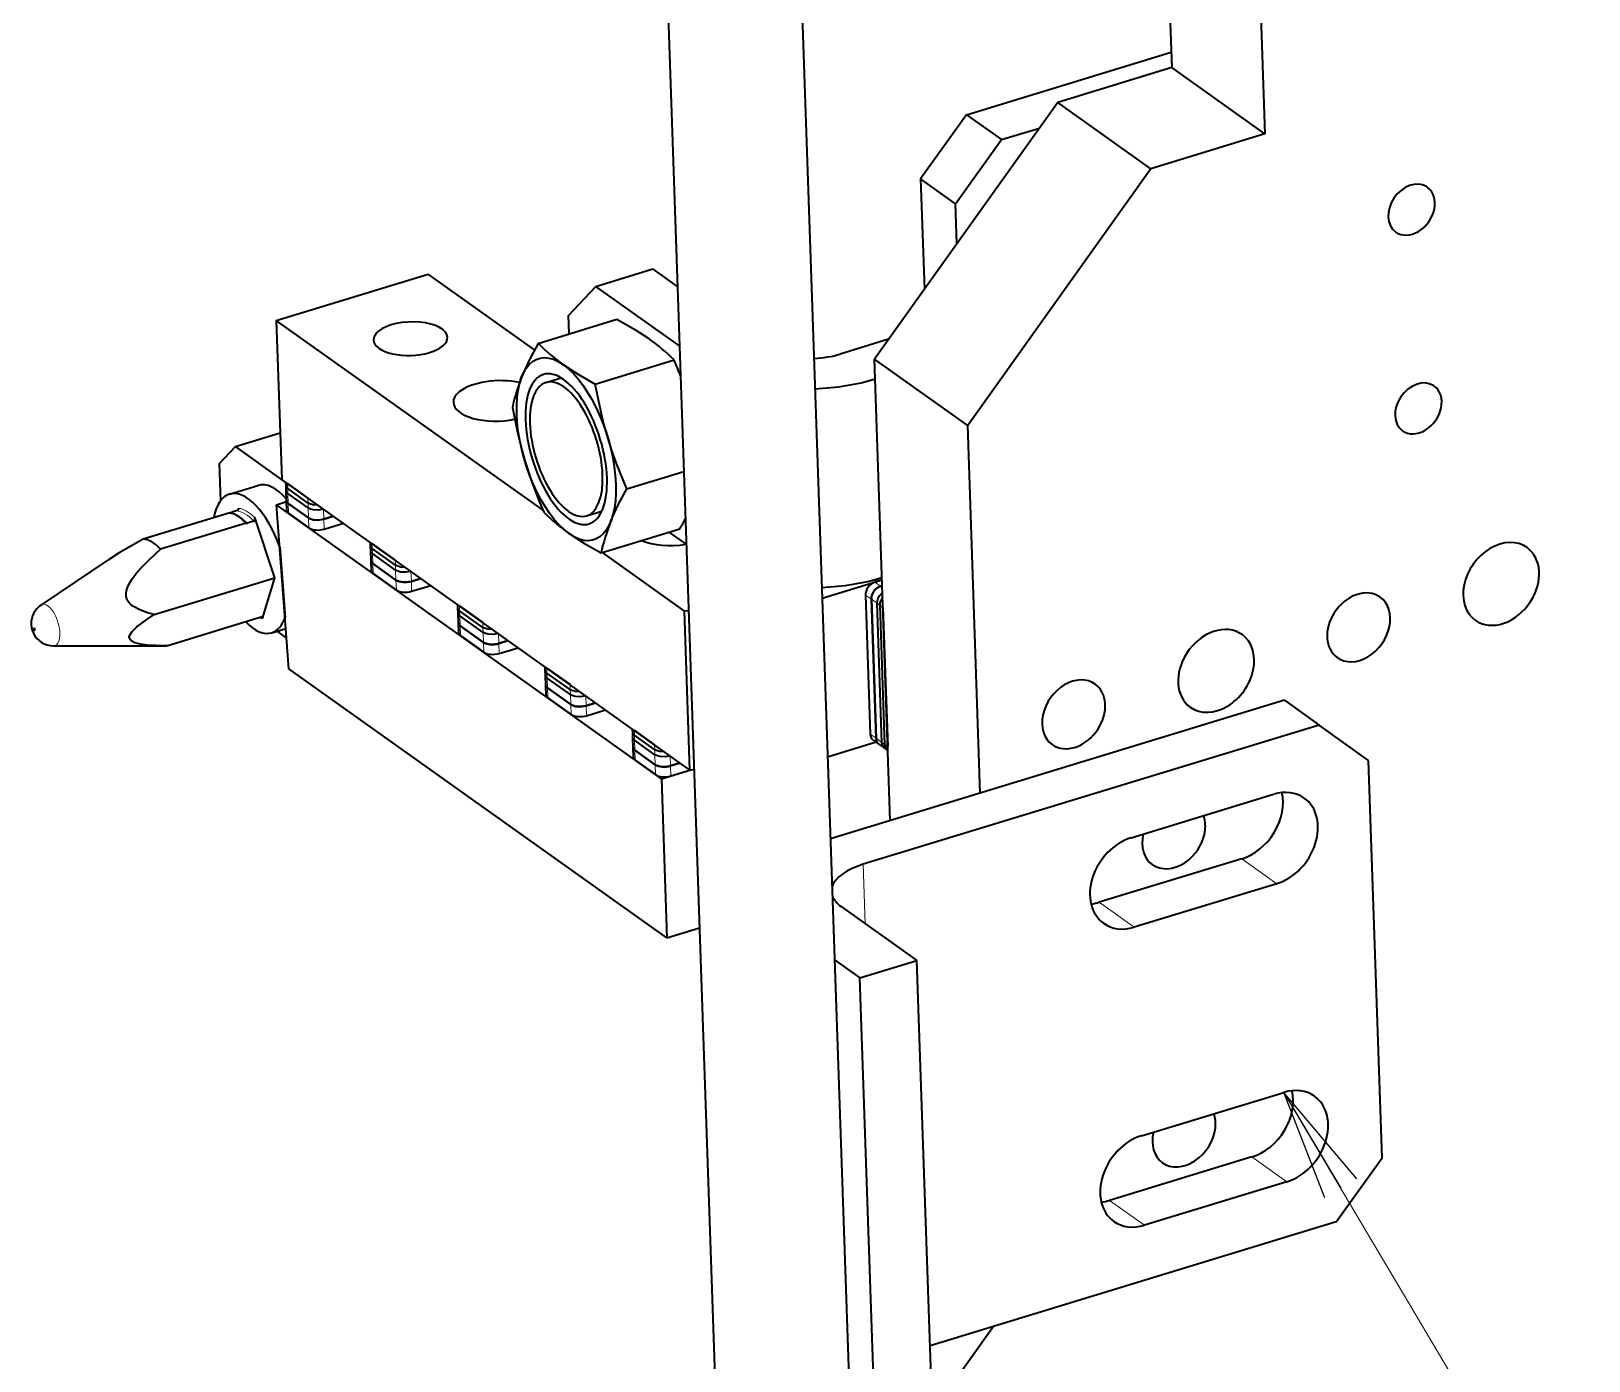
# Model space of a CAD drawing. Header units: millimetres. Extents: x 1333 to 129696, y -57210 to 105899.
# Drawn here: x 57128.55 to 57163.48, y 101210.53 to 101240.34 of the extents above; entities that cross this region are included whole.
import ezdxf

# ---------------------------------------------------------------- set-up
doc = ezdxf.new("R2010")
doc.units = ezdxf.units.MM
doc.header["$LTSCALE"] = 0.5
doc.layers.add('标注线', color=3, linetype='Continuous', lineweight=18)
doc.styles.add('DIM', font='romans.shx', dxfattribs={"width": 0.8, "bigfont": 'bigfont.shx'})
doc.dimstyles.new('DEH 1-1', dxfattribs={"dimtxt": 3.5, "dimasz": 2.5, "dimexe": 1, "dimexo": 0.625, "dimgap": 1.2, "dimtad": 1, "dimtoh": 1, "dimdsep": 46, "dimtxsty": 'DIM', "dimblk": 'OPEN', "dimcen": 0, "dimclrd": 8, "dimclre": 8, "dimclrt": 2, "dimazin": 2, "dimtfac": 0.5, "dimtmove": 0, "dimatfit": 3, "dimldrblk": 'OPEN', "dimfxl": 0, "dimtolj": 2, "dimlwd": 18, "dimlwe": 18, "dimarcsym": 0})

# ---------------------------------------------------------------- blocks, each defined once
blk = doc.blocks.new('_Open')
at = {"color": 0, "linetype": 'ByBlock', "lineweight": -2}
for p, q in [((-1, 0.167), (0, 0)), ((-1, -0.167), (0, 0)), ((0, 0), (-1, 0))]:
    blk.add_line(p, q, dxfattribs=at)

msp = doc.modelspace()

# ---------------------------------------------------------------- linework, layer by layer
at = {"color": 7, "lineweight": 35}
for p, q in [((57153.775, 101249.775), (57154.126, 101239.527)), ((57155.864, 101248.287), (57156.216, 101238.039)), ((57142.81, 101241.51), (57143.955, 101208.095)), ((57145.808, 101241.613), (57146.953, 101208.197)), ((57151.569, 101238.747), (57147.461, 101232.992)), ((57153.659, 101237.259), (57149.551, 101231.504)), ((57140.03, 101229.6), (57134.049, 101233.859)), ((57147.816, 101222.646), (57147.461, 101232.992)), ((57149.834, 101223.261), (57149.551, 101231.504)), ((57143.314, 101223.785), (57134.171, 101230.294)), ((57142.683, 101223.581), (57134.054, 101229.725)), ((57142.806, 101220.017), (57134.334, 101226.049)), ((57156.651, 101225.341), (57146.472, 101222.236)), ((57157.434, 101224.783), (57147.209, 101221.663)), ((57158.843, 101215.083), (57158.538, 101223.994)), ((57148.794, 101208.368), (57148.412, 101219.507)), ((57147.516, 101207.978), (57147.134, 101219.117)), ((57157.816, 101213.645), (57148.708, 101210.866))]:
    msp.add_line(p, q, dxfattribs=at)
at = {"color": 7, "lineweight": 35, "ltscale": 0.480013}
msp.add_line((57149.523, 101238.47), (57154.114, 101239.87), dxfattribs=at)
at = {"color": 7, "lineweight": 35, "ltscale": 0.267274}
for p, q in [((57154.126, 101239.527), (57151.569, 101238.747)), ((57156.216, 101238.039), (57153.659, 101237.259))]:
    msp.add_line(p, q, dxfattribs=at)
at = {"color": 7, "lineweight": 35, "ltscale": 0.256528}
for p, q in [((57156.216, 101238.039), (57154.126, 101239.527)), ((57153.659, 101237.259), (57151.569, 101238.747))]:
    msp.add_line(p, q, dxfattribs=at)
at = {"color": 7, "lineweight": 35, "ltscale": 0.176776}
for p, q in [((57149.523, 101238.47), (57148.496, 101237.031)), ((57149.28, 101236.473), (57150.307, 101237.912)), ((57157.816, 101213.645), (57158.843, 101215.083))]:
    msp.add_line(p, q, dxfattribs=at)
at = {"color": 7, "lineweight": 35, "ltscale": 0.096197}
for p, q in [((57149.523, 101238.47), (57150.307, 101237.912)), ((57149.28, 101236.473), (57148.496, 101237.031)), ((57156.651, 101225.341), (57157.434, 101224.783))]:
    msp.add_line(p, q, dxfattribs=at)
at = {"color": 7, "lineweight": 35, "ltscale": 0.089082}
msp.add_line((57150.307, 101237.912), (57151.159, 101238.172), dxfattribs=at)
at = {"color": 7, "lineweight": 35, "ltscale": 0.247245}
msp.add_line((57148.496, 101237.031), (57148.581, 101234.56), dxfattribs=at)
at = {"color": 7, "lineweight": 35, "ltscale": 0.089151}
msp.add_line((57149.31, 101235.582), (57149.28, 101236.473), dxfattribs=at)
at = {"color": 7, "lineweight": 35, "ltscale": 0.356363}
msp.add_line((57134.049, 101233.859), (57137.457, 101234.898), dxfattribs=at)
at = {"color": 7, "lineweight": 35, "ltscale": 0.292552}
msp.add_line((57139.84, 101233.202), (57137.457, 101234.898), dxfattribs=at)
at = {"color": 7, "lineweight": 35, "ltscale": 0.133637}
for p, q in [((57141.215, 101234.621), (57142.493, 101235.011)), ((57147.134, 101219.117), (57148.412, 101219.507))]:
    msp.add_line(p, q, dxfattribs=at)
at = {"color": 7, "lineweight": 35, "ltscale": 0.067815}
msp.add_line((57143.046, 101234.618), (57142.493, 101235.011), dxfattribs=at)
at = {"color": 7, "lineweight": 35, "ltscale": 0.089395}
msp.add_line((57140.6, 101233.972), (57141.215, 101234.621), dxfattribs=at)
at = {"color": 7, "lineweight": 35, "ltscale": 0.230333}
msp.add_line((57143.091, 101233.285), (57141.215, 101234.621), dxfattribs=at)
at = {"color": 7, "lineweight": 35, "ltscale": 0.356647}
for p, q in [((57134.049, 101233.859), (57134.171, 101230.294)), ((57142.683, 101223.581), (57142.806, 101220.017))]:
    msp.add_line(p, q, dxfattribs=at)
at = {"color": 7, "lineweight": 35, "ltscale": 0.184763}
for p, q in [((57139.919, 101233.344), (57141.686, 101233.883)), ((57141.201, 101232.431), (57142.968, 101232.971))]:
    msp.add_line(p, q, dxfattribs=at)
at = {"color": 7, "lineweight": 35, "ltscale": 0.04159}
msp.add_line((57140.614, 101233.556), (57140.6, 101233.972), dxfattribs=at)
at = {"color": 7, "lineweight": 35, "ltscale": 0.113414}
msp.add_line((57147.778, 101233.435), (57146.693, 101233.104), dxfattribs=at)
at = {"color": 7, "lineweight": 35, "ltscale": 0.256533}
msp.add_line((57149.551, 101231.504), (57147.461, 101232.992), dxfattribs=at)
at = {"color": 7, "lineweight": 35, "ltscale": 0.035786}
msp.add_line((57140.094, 101232.466), (57140.436, 101232.57), dxfattribs=at)
at = {"color": 7, "lineweight": 13, "ltscale": 0.445808}
msp.add_line((57147.63, 101228.091), (57147.477, 101232.546), dxfattribs=at)
at = {"color": 7, "lineweight": 35, "ltscale": 0.104576}
msp.add_line((57133.135, 101231.03), (57134.135, 101231.335), dxfattribs=at)
at = {"color": 7, "lineweight": 35, "ltscale": 0.053639}
msp.add_line((57132.766, 101230.64), (57133.135, 101231.03), dxfattribs=at)
at = {"color": 7, "lineweight": 35, "ltscale": 0.138821}
msp.add_line((57134.266, 101230.225), (57133.135, 101231.03), dxfattribs=at)
at = {"color": 7, "lineweight": 35, "ltscale": 0.083216}
msp.add_line((57132.766, 101230.64), (57132.795, 101229.809), dxfattribs=at)
at = {"color": 7, "lineweight": 35, "ltscale": 0.13395}
msp.add_line((57141.907, 101230.081), (57143.188, 101230.472), dxfattribs=at)
at = {"color": 7, "lineweight": 35, "ltscale": 0.066818}
msp.add_line((57132.999, 101229.963), (57133.638, 101230.158), dxfattribs=at)
at = {"color": 7, "lineweight": 35, "ltscale": 0.008035}
for p, q in [((57134.269, 101230.146), (57134.266, 101230.227)), ((57136.162, 101228.798), (57136.16, 101228.878)), ((57138.122, 101227.403), (57138.119, 101227.483)), ((57142.04, 101224.613), (57142.037, 101224.694))]:
    msp.add_line(p, q, dxfattribs=at)
at = {"color": 7, "lineweight": 35, "ltscale": 0.011145}
for p, q in [((57134.272, 101230.035), (57134.269, 101230.146)), ((57136.166, 101228.687), (57136.162, 101228.798)), ((57140.084, 101225.897), (57140.081, 101226.008))]:
    msp.add_line(p, q, dxfattribs=at)
at = {"color": 7, "lineweight": 35, "ltscale": 0.02229}
for p, q in [((57134.28, 101229.812), (57134.272, 101230.035)), ((57138.133, 101227.069), (57138.125, 101227.292)), ((57138.141, 101226.846), (57138.133, 101227.069)), ((57140.1, 101225.451), (57140.092, 101225.674)), ((57142.051, 101224.279), (57142.044, 101224.502))]:
    msp.add_line(p, q, dxfattribs=at)
at = {"color": 7, "lineweight": 35, "ltscale": 0.056118}
for p, q in [((57134.302, 101230.201), (57134.759, 101229.876)), ((57134.766, 101229.653), (57134.309, 101229.978)), ((57134.766, 101229.653), (57134.309, 101229.978)), ((57134.774, 101229.43), (57134.317, 101229.756)), ((57134.317, 101229.756), (57134.774, 101229.43)), ((57134.324, 101229.533), (57134.782, 101229.207)), ((57142.073, 101224.668), (57142.53, 101224.343)), ((57142.538, 101224.12), (57142.08, 101224.445)), ((57142.538, 101224.12), (57142.08, 101224.445)), ((57142.545, 101223.897), (57142.088, 101224.223)), ((57142.088, 101224.223), (57142.545, 101223.897))]:
    msp.add_line(p, q, dxfattribs=at)
at = {"color": 7, "lineweight": 13, "ltscale": 0.011146}
for p, q in [((57134.305, 101230.09), (57134.302, 101230.201)), ((57134.766, 101229.653), (57134.762, 101229.764)), ((57136.203, 101228.63), (57136.199, 101228.741)), ((57136.722, 101228.369), (57136.718, 101228.481)), ((57138.158, 101227.347), (57138.154, 101227.458)), ((57138.685, 101226.863), (57138.681, 101226.975)), ((57140.64, 101225.58), (57140.636, 101225.691)), ((57142.538, 101224.12), (57142.534, 101224.231))]:
    msp.add_line(p, q, dxfattribs=at)
at = {"color": 7, "lineweight": 35, "ltscale": 0.056113}
for p, q in [((57134.762, 101229.764), (57134.305, 101230.09)), ((57134.762, 101229.764), (57134.305, 101230.09)), ((57142.534, 101224.231), (57142.077, 101224.557)), ((57142.534, 101224.231), (57142.077, 101224.557)), ((57142.096, 101224), (57142.553, 101223.674))]:
    msp.add_line(p, q, dxfattribs=at)
at = {"color": 7, "lineweight": 13, "ltscale": 0.011145}
for p, q in [((57134.309, 101229.978), (57134.305, 101230.09)), ((57134.762, 101229.764), (57134.759, 101229.876)), ((57136.199, 101228.741), (57136.195, 101228.853)), ((57136.725, 101228.258), (57136.722, 101228.369)), ((57138.162, 101227.235), (57138.158, 101227.347)), ((57138.681, 101226.975), (57138.677, 101227.086)), ((57140.117, 101225.952), (57140.114, 101226.063)), ((57140.121, 101225.84), (57140.117, 101225.952)), ((57140.644, 101225.468), (57140.64, 101225.58)), ((57142.077, 101224.557), (57142.073, 101224.668)), ((57142.08, 101224.445), (57142.077, 101224.557)), ((57142.534, 101224.231), (57142.53, 101224.343))]:
    msp.add_line(p, q, dxfattribs=at)
at = {"color": 7, "lineweight": 13, "ltscale": 0.02229}
for p, q in [((57134.317, 101229.756), (57134.309, 101229.978)), ((57134.324, 101229.533), (57134.317, 101229.756)), ((57134.774, 101229.43), (57134.766, 101229.653)), ((57135.118, 101229.402), (57135.11, 101229.625)), ((57134.782, 101229.207), (57134.774, 101229.43)), ((57136.218, 101228.184), (57136.211, 101228.407)), ((57137.077, 101228.007), (57137.069, 101228.23)), ((57136.741, 101227.812), (57136.733, 101228.035)), ((57137.084, 101227.784), (57137.077, 101228.007)), ((57138.17, 101227.012), (57138.162, 101227.235)), ((57138.692, 101226.64), (57138.685, 101226.863)), ((57139.043, 101226.39), (57139.036, 101226.612)), ((57140.137, 101225.395), (57140.129, 101225.617)), ((57140.651, 101225.246), (57140.644, 101225.468)), ((57140.995, 101225.218), (57140.987, 101225.44)), ((57140.659, 101225.023), (57140.651, 101225.246)), ((57142.088, 101224.223), (57142.08, 101224.445)), ((57142.545, 101223.897), (57142.538, 101224.12)), ((57142.889, 101223.869), (57142.881, 101224.092))]:
    msp.add_line(p, q, dxfattribs=at)
at = {"color": 7, "lineweight": 35, "ltscale": 0.200453}
for p, q in [((57132.983, 101229.539), (57131.066, 101228.954)), ((57133.372, 101229.311), (57131.455, 101228.726)), ((57133.536, 101227.149), (57131.619, 101226.564))]:
    msp.add_line(p, q, dxfattribs=at)
at = {"color": 7, "lineweight": 35, "ltscale": 0.000428185}
msp.add_line((57133.002, 101229.539), (57132.998, 101229.538), dxfattribs=at)
at = {"color": 7, "lineweight": 35, "ltscale": 0.015666}
msp.add_line((57133.152, 101229.585), (57133.002, 101229.539), dxfattribs=at)
at = {"color": 7, "lineweight": 35, "ltscale": 0.0237}
msp.add_line((57134.054, 101229.725), (57134.281, 101229.795), dxfattribs=at)
at = {"color": 7, "lineweight": 35, "ltscale": 0.368722}
msp.add_line((57134.334, 101226.049), (57134.054, 101229.725), dxfattribs=at)
at = {"color": 7, "lineweight": 35, "ltscale": 0.022291}
for p, q in [((57134.288, 101229.589), (57134.28, 101229.812)), ((57136.174, 101228.464), (57136.166, 101228.687)), ((57136.181, 101228.241), (57136.174, 101228.464)), ((57140.092, 101225.674), (57140.084, 101225.897)), ((57142.059, 101224.056), (57142.051, 101224.279))]:
    msp.add_line(p, q, dxfattribs=at)
at = {"color": 7, "lineweight": 35, "ltscale": 0.035799}
msp.add_line((57141.006, 101229.477), (57141.348, 101229.581), dxfattribs=at)
at = {"color": 7, "lineweight": 35, "ltscale": 0.01566}
for p, q in [((57133.545, 101229.354), (57133.396, 101229.309)), ((57133.709, 101227.207), (57133.559, 101227.162))]:
    msp.add_line(p, q, dxfattribs=at)
at = {"color": 7, "lineweight": 35, "ltscale": 0.142295}
msp.add_line((57134.02, 101228.088), (57133.565, 101229.436), dxfattribs=at)
at = {"color": 7, "lineweight": 35, "ltscale": 0.022411}
for p, q in [((57135.332, 101229.468), (57135.118, 101229.402)), ((57135.118, 101229.402), (57135.332, 101229.468)), ((57139.25, 101226.678), (57139.036, 101226.612)), ((57139.036, 101226.612), (57139.25, 101226.678)), ((57143.103, 101223.935), (57142.889, 101223.869)), ((57142.889, 101223.869), (57143.103, 101223.935))]:
    msp.add_line(p, q, dxfattribs=at)
at = {"color": 7, "lineweight": 13, "ltscale": 0.022291}
for p, q in [((57135.125, 101229.179), (57135.118, 101229.402)), ((57136.211, 101228.407), (57136.203, 101228.63)), ((57136.733, 101228.035), (57136.725, 101228.258)), ((57138.177, 101226.79), (57138.17, 101227.012)), ((57139.036, 101226.612), (57139.028, 101226.835)), ((57138.7, 101226.418), (57138.692, 101226.64)), ((57140.129, 101225.617), (57140.121, 101225.84)), ((57141.003, 101224.995), (57140.995, 101225.218)), ((57142.096, 101224), (57142.088, 101224.223)), ((57142.553, 101223.674), (57142.545, 101223.897)), ((57142.896, 101223.646), (57142.889, 101223.869))]:
    msp.add_line(p, q, dxfattribs=at)
at = {"color": 7, "lineweight": 35, "ltscale": 0.044752}
for p, q in [((57135.125, 101229.179), (57135.553, 101229.31)), ((57137.084, 101227.784), (57137.512, 101227.915)), ((57139.043, 101226.39), (57139.471, 101226.52)), ((57141.003, 101224.995), (57141.431, 101225.125))]:
    msp.add_line(p, q, dxfattribs=at)
at = {"color": 7, "lineweight": 35, "ltscale": 0.184757}
msp.add_line((57141.331, 101228.644), (57143.098, 101229.183), dxfattribs=at)
at = {"color": 7, "lineweight": 35, "ltscale": 0.064129}
for p, q in [((57136.195, 101228.853), (57136.718, 101228.481)), ((57136.725, 101228.258), (57136.203, 101228.63)), ((57136.725, 101228.258), (57136.203, 101228.63)), ((57136.733, 101228.035), (57136.211, 101228.407)), ((57136.211, 101228.407), (57136.733, 101228.035)), ((57138.681, 101226.975), (57138.158, 101227.347)), ((57138.681, 101226.975), (57138.158, 101227.347)), ((57140.114, 101226.063), (57140.636, 101225.691))]:
    msp.add_line(p, q, dxfattribs=at)
at = {"color": 7, "lineweight": 35, "ltscale": 0.048102}
msp.add_line((57142.852, 101229.109), (57143.244, 101228.83), dxfattribs=at)
at = {"color": 7, "lineweight": 35, "ltscale": 0.181968}
msp.add_line((57128.775, 101227.476), (57130.286, 101228.49), dxfattribs=at)
at = {"color": 7, "lineweight": 35, "ltscale": 0.159211}
msp.add_line((57134.125, 101228.785), (57134.246, 101227.198), dxfattribs=at)
at = {"color": 7, "lineweight": 35, "ltscale": 0.064135}
for p, q in [((57136.722, 101228.369), (57136.199, 101228.741)), ((57136.722, 101228.369), (57136.199, 101228.741)), ((57138.154, 101227.458), (57138.677, 101227.086))]:
    msp.add_line(p, q, dxfattribs=at)
at = {"color": 7, "lineweight": 35, "ltscale": 0.224841}
msp.add_line((57143.191, 101227.349), (57141.36, 101228.653), dxfattribs=at)
at = {"color": 7, "lineweight": 35, "ltscale": 0.064134}
for p, q in [((57136.218, 101228.184), (57136.741, 101227.812)), ((57138.685, 101226.863), (57138.162, 101227.235)), ((57138.685, 101226.863), (57138.162, 101227.235)), ((57138.692, 101226.64), (57138.17, 101227.012)), ((57138.17, 101227.012), (57138.692, 101226.64)), ((57138.177, 101226.79), (57138.7, 101226.418)), ((57140.64, 101225.58), (57140.117, 101225.952)), ((57140.64, 101225.58), (57140.117, 101225.952)), ((57140.651, 101225.246), (57140.129, 101225.617)), ((57140.129, 101225.617), (57140.651, 101225.246)), ((57140.137, 101225.395), (57140.659, 101225.023))]:
    msp.add_line(p, q, dxfattribs=at)
at = {"color": 7, "lineweight": 35, "ltscale": 0.28311}
msp.add_line((57131.312, 101227.262), (57134.02, 101228.088), dxfattribs=at)
at = {"color": 7, "lineweight": 35, "ltscale": 0.095778}
msp.add_line((57133.737, 101227.173), (57134.02, 101228.088), dxfattribs=at)
at = {"color": 7, "lineweight": 35, "ltscale": 0.022405}
for p, q in [((57137.291, 101228.073), (57137.077, 101228.007)), ((57137.077, 101228.007), (57137.291, 101228.073)), ((57141.209, 101225.283), (57140.995, 101225.218)), ((57140.995, 101225.218), (57141.209, 101225.283))]:
    msp.add_line(p, q, dxfattribs=at)
at = {"color": 7, "lineweight": 35, "ltscale": 0.140535}
msp.add_line((57146.287, 101227.629), (57147.631, 101228.04), dxfattribs=at)
at = {"color": 7, "lineweight": 35, "ltscale": 0.01728}
msp.add_line((57147.631, 101228.04), (57147.466, 101227.989), dxfattribs=at)
at = {"color": 7, "lineweight": 13, "ltscale": 0.016033}
for p, q in [((57147.466, 101227.989), (57147.597, 101227.896)), ((57147.261, 101227.701), (57147.391, 101227.608)), ((57147.391, 101227.608), (57147.522, 101227.515)), ((57147.498, 101224.49), (57147.629, 101224.397))]:
    msp.add_line(p, q, dxfattribs=at)
at = {"color": 7, "lineweight": 35, "ltscale": 0.004091}
for p, q in [((57147.597, 101227.896), (57147.636, 101227.908)), ((57147.636, 101227.908), (57147.597, 101227.896))]:
    msp.add_line(p, q, dxfattribs=at)
at = {"color": 7, "lineweight": 13, "ltscale": 0.004977}
msp.add_line((57147.597, 101227.896), (57147.637, 101227.867), dxfattribs=at)
at = {"color": 7, "lineweight": 35, "ltscale": 0.312065}
msp.add_line((57147.261, 101227.701), (57147.367, 101224.583), dxfattribs=at)
at = {"color": 7, "lineweight": 35, "ltscale": 0.312066}
for p, q in [((57147.498, 101224.49), (57147.391, 101227.608)), ((57147.391, 101227.608), (57147.498, 101224.49)), ((57147.629, 101224.397), (57147.522, 101227.515)), ((57147.629, 101224.397), (57147.522, 101227.515)), ((57147.694, 101224.35), (57147.587, 101227.469)), ((57147.694, 101224.35), (57147.587, 101227.469)), ((57147.652, 101227.422), (57147.759, 101224.304))]:
    msp.add_line(p, q, dxfattribs=at)
at = {"color": 7, "lineweight": 13, "ltscale": 0.008017}
for p, q in [((57147.522, 101227.515), (57147.587, 101227.469)), ((57147.587, 101227.469), (57147.652, 101227.422)), ((57147.629, 101224.397), (57147.694, 101224.35)), ((57147.694, 101224.35), (57147.759, 101224.304))]:
    msp.add_line(p, q, dxfattribs=at)
at = {"color": 7, "lineweight": 35, "ltscale": 0.011146}
for p, q in [((57138.125, 101227.292), (57138.122, 101227.403)), ((57142.044, 101224.502), (57142.04, 101224.613))]:
    msp.add_line(p, q, dxfattribs=at)
at = {"color": 7, "lineweight": 35, "ltscale": 0.010416}
msp.add_line((57143.295, 101227.341), (57143.191, 101227.349), dxfattribs=at)
at = {"color": 7, "lineweight": 35, "ltscale": 0.356646}
msp.add_line((57143.191, 101227.349), (57143.314, 101223.785), dxfattribs=at)
at = {"color": 7, "lineweight": 35, "ltscale": 0.033253}
msp.add_line((57133.947, 101226.855), (57134.265, 101226.952), dxfattribs=at)
at = {"color": 7, "lineweight": 35, "ltscale": 0.026644}
msp.add_line((57134.064, 101226.891), (57134.281, 101226.736), dxfattribs=at)
at = {"color": 7, "lineweight": 35, "ltscale": 0.252411}
msp.add_line((57129.054, 101226.561), (57131.578, 101226.564), dxfattribs=at)
at = {"color": 7, "lineweight": 35, "ltscale": 0.004126}
msp.add_line((57131.619, 101226.564), (57131.578, 101226.564), dxfattribs=at)
at = {"color": 7, "lineweight": 35, "ltscale": 0.008036}
msp.add_line((57140.081, 101226.008), (57140.078, 101226.088), dxfattribs=at)
at = {"color": 7, "lineweight": 35, "ltscale": 0.06413}
msp.add_line((57140.644, 101225.468), (57140.121, 101225.84), dxfattribs=at)
msp.add_line((57140.644, 101225.468), (57140.121, 101225.84), dxfattribs=at)
at = {"color": 7, "lineweight": 35, "ltscale": 0.13564}
msp.add_line((57158.538, 101223.994), (57157.434, 101224.783), dxfattribs=at)
at = {"color": 7, "lineweight": 35, "ltscale": 0.114052}
msp.add_line((57147.5, 101224.398), (57146.409, 101224.065), dxfattribs=at)
at = {"color": 7, "lineweight": 13, "ltscale": 0.016034}
msp.add_line((57147.367, 101224.583), (57147.498, 101224.49), dxfattribs=at)
at = {"color": 7, "lineweight": 35, "ltscale": 0.016034}
msp.add_line((57147.436, 101224.444), (57147.566, 101224.351), dxfattribs=at)
at = {"color": 7, "lineweight": 35, "ltscale": 0.016029}
msp.add_line((57147.566, 101224.351), (57147.697, 101224.258), dxfattribs=at)
at = {"color": 7, "lineweight": 35, "ltscale": 0.008017}
msp.add_line((57147.697, 101224.258), (57147.762, 101224.211), dxfattribs=at)
at = {"color": 7, "lineweight": 35, "ltscale": 0.068886}
msp.add_line((57142.683, 101223.581), (57143.342, 101223.782), dxfattribs=at)
at = {"color": 7, "lineweight": 35, "ltscale": 0.046615}
msp.add_line((57142.896, 101223.646), (57143.342, 101223.782), dxfattribs=at)
at = {"color": 7, "lineweight": 35, "ltscale": 0.010423}
msp.add_line((57143.417, 101223.776), (57143.314, 101223.785), dxfattribs=at)
at = {"color": 7, "lineweight": 35, "ltscale": 0.334092}
for p, q in [((57153.216, 101222.258), (57156.411, 101223.233)), ((57155.696, 101221.786), (57152.501, 101220.811)), ((57156.48, 101221.228), (57153.285, 101220.253)), ((57153.445, 101215.575), (57156.64, 101216.55)), ((57156.709, 101214.545), (57153.514, 101213.57))]:
    msp.add_line(p, q, dxfattribs=at)
at = {"color": 7, "lineweight": 13, "ltscale": 0.133335}
msp.add_line((57147.209, 101221.663), (57147.255, 101220.331), dxfattribs=at)
at = {"color": 7, "lineweight": 13, "ltscale": 0.096202}
for p, q in [((57156.48, 101221.228), (57155.696, 101221.786)), ((57153.285, 101220.253), (57152.501, 101220.811)), ((57156.709, 101214.545), (57155.925, 101215.103))]:
    msp.add_line(p, q, dxfattribs=at)
at = {"color": 7, "lineweight": 35, "ltscale": 0.208432}
msp.add_line((57146.714, 101220.715), (57148.412, 101219.507), dxfattribs=at)
at = {"color": 7, "lineweight": 35, "ltscale": 0.076633}
msp.add_line((57142.806, 101220.017), (57143.539, 101220.241), dxfattribs=at)
at = {"color": 7, "lineweight": 35, "ltscale": 0.06986}
msp.add_line((57146.565, 101219.522), (57147.134, 101219.117), dxfattribs=at)
at = {"color": 7, "lineweight": 35, "ltscale": 0.334086}
msp.add_line((57155.925, 101215.103), (57152.73, 101214.128), dxfattribs=at)
at = {"color": 7, "lineweight": 13, "ltscale": 0.096197}
msp.add_line((57153.514, 101213.57), (57152.73, 101214.128), dxfattribs=at)
at = {"color": 7, "lineweight": 35, "ltscale": 0.235491}
msp.add_line((57150.127, 101211.299), (57148.759, 101209.382), dxfattribs=at)
at = {"color": 7, "lineweight": 35}
for points in [[(57141.686, 101233.883), (57142.087, 101233.657), (57142.402, 101233.45)], [(57139.919, 101233.344), (57139.72, 101232.968), (57139.556, 101232.603)], [(57140.485, 101232.865), (57140.826, 101232.642), (57141.201, 101232.431)], [(57141.479, 101231.234), (57141.395, 101231.529), (57141.322, 101231.828), (57141.201, 101232.431)], [(57139.343, 101231.907), (57139.447, 101231.379), (57139.559, 101230.924), (57139.621, 101230.709)], [(57141.907, 101230.081), (57141.675, 101230.651), (57141.572, 101230.941), (57141.479, 101231.234)], [(57139.621, 101230.709), (57139.762, 101230.279), (57139.939, 101229.817), (57140.049, 101229.557)], [(57134.305, 101230.09), (57134.28, 101230.114), (57134.269, 101230.146)], [(57134.305, 101230.09), (57134.28, 101230.114), (57134.269, 101230.146)], [(57134.309, 101229.978), (57134.284, 101230.003), (57134.272, 101230.035)], [(57134.309, 101229.978), (57134.284, 101230.003), (57134.272, 101230.035)], [(57141.544, 101229.34), (57141.708, 101229.706), (57141.907, 101230.081)], [(57133.209, 101229.645), (57133.177, 101229.599), (57133.152, 101229.585)], [(57134.317, 101229.756), (57134.292, 101229.78), (57134.28, 101229.812)], [(57134.983, 101229.716), (57134.882, 101229.722), (57134.793, 101229.747), (57134.762, 101229.764)], [(57134.983, 101229.716), (57134.872, 101229.723), (57134.777, 101229.755), (57134.762, 101229.764)], [(57135.11, 101229.625), (57134.998, 101229.606), (57134.884, 101229.611), (57134.819, 101229.627), (57134.766, 101229.653)], [(57135.11, 101229.625), (57134.998, 101229.606), (57134.884, 101229.611), (57134.819, 101229.627), (57134.766, 101229.653)], [(57133.545, 101229.354), (57133.559, 101229.364), (57133.57, 101229.389), (57133.565, 101229.436)], [(57135.118, 101229.402), (57135.006, 101229.383), (57134.892, 101229.388), (57134.827, 101229.404), (57134.774, 101229.43)], [(57131.066, 101228.954), (57130.529, 101228.645), (57130.286, 101228.49)], [(57140.615, 101229.078), (57140.956, 101228.855), (57141.331, 101228.644)], [(57131.312, 101227.262), (57131.164, 101227.302), (57130.988, 101227.366), (57130.845, 101227.443), (57130.788, 101227.487), (57130.744, 101227.534), (57130.702, 101227.603), (57130.682, 101227.677), (57130.68, 101227.738), (57130.69, 101227.803), (57130.712, 101227.873), (57130.748, 101227.949), (57130.816, 101228.061), (57130.911, 101228.186), (57131.02, 101228.31), (57131.208, 101228.5), (57131.455, 101228.726)], [(57136.199, 101228.741), (57136.174, 101228.766), (57136.162, 101228.798)], [(57136.199, 101228.741), (57136.174, 101228.766), (57136.162, 101228.798)], [(57136.203, 101228.63), (57136.178, 101228.654), (57136.166, 101228.686)], [(57136.203, 101228.63), (57136.178, 101228.654), (57136.166, 101228.686)], [(57136.211, 101228.407), (57136.185, 101228.432), (57136.174, 101228.464)], [(57136.942, 101228.321), (57136.831, 101228.329), (57136.736, 101228.36), (57136.722, 101228.369)], [(57136.942, 101228.321), (57136.831, 101228.329), (57136.736, 101228.36), (57136.722, 101228.369)], [(57137.069, 101228.23), (57136.954, 101228.21), (57136.835, 101228.217), (57136.74, 101228.249), (57136.725, 101228.258)], [(57137.069, 101228.23), (57136.954, 101228.21), (57136.835, 101228.217), (57136.74, 101228.249), (57136.725, 101228.258)], [(57137.077, 101228.007), (57136.962, 101227.988), (57136.843, 101227.994), (57136.748, 101228.026), (57136.733, 101228.035)], [(57147.391, 101227.608), (57147.396, 101227.664), (57147.413, 101227.72), (57147.441, 101227.774), (57147.479, 101227.822), (57147.524, 101227.86), (57147.597, 101227.896)], [(57147.522, 101227.515), (57147.526, 101227.571), (57147.543, 101227.627), (57147.571, 101227.681), (57147.641, 101227.757)], [(57147.522, 101227.515), (57147.526, 101227.571), (57147.543, 101227.627), (57147.571, 101227.681), (57147.641, 101227.757)], [(57147.587, 101227.469), (57147.592, 101227.525), (57147.608, 101227.581), (57147.645, 101227.646)], [(57147.587, 101227.469), (57147.592, 101227.525), (57147.608, 101227.581), (57147.645, 101227.646)], [(57131.578, 101226.564), (57131.342, 101226.568), (57131.158, 101226.579), (57131.001, 101226.599), (57130.876, 101226.63), (57130.792, 101226.673), (57130.756, 101226.724), (57130.752, 101226.76), (57130.763, 101226.8), (57130.817, 101226.884), (57130.922, 101226.986), (57131.147, 101227.154), (57131.312, 101227.262)], [(57133.737, 101227.173), (57133.739, 101227.189), (57133.738, 101227.196), (57133.733, 101227.204), (57133.72, 101227.209)], [(57138.158, 101227.347), (57138.133, 101227.371), (57138.122, 101227.403)], [(57138.158, 101227.347), (57138.133, 101227.371), (57138.122, 101227.403)], [(57138.162, 101227.235), (57138.137, 101227.26), (57138.125, 101227.292)], [(57138.162, 101227.235), (57138.137, 101227.26), (57138.125, 101227.292)], [(57138.17, 101227.012), (57138.145, 101227.037), (57138.133, 101227.069)], [(57138.901, 101226.927), (57138.79, 101226.934), (57138.695, 101226.965), (57138.681, 101226.975)], [(57138.901, 101226.927), (57138.79, 101226.934), (57138.695, 101226.965), (57138.681, 101226.975)], [(57139.028, 101226.835), (57138.913, 101226.816), (57138.794, 101226.822), (57138.699, 101226.854), (57138.685, 101226.863)], [(57139.028, 101226.835), (57138.913, 101226.816), (57138.794, 101226.822), (57138.699, 101226.854), (57138.685, 101226.863)], [(57139.036, 101226.612), (57138.921, 101226.593), (57138.802, 101226.599), (57138.707, 101226.631), (57138.692, 101226.64)], [(57140.117, 101225.952), (57140.092, 101225.976), (57140.081, 101226.008)], [(57140.117, 101225.952), (57140.092, 101225.976), (57140.081, 101226.008)], [(57140.121, 101225.84), (57140.096, 101225.865), (57140.084, 101225.897)], [(57140.121, 101225.84), (57140.096, 101225.865), (57140.084, 101225.897)], [(57140.129, 101225.617), (57140.104, 101225.642), (57140.092, 101225.674)], [(57140.86, 101225.532), (57140.749, 101225.539), (57140.655, 101225.57), (57140.64, 101225.58)], [(57140.86, 101225.532), (57140.749, 101225.539), (57140.655, 101225.57), (57140.64, 101225.58)], [(57140.987, 101225.44), (57140.872, 101225.421), (57140.753, 101225.427), (57140.658, 101225.459), (57140.644, 101225.468)], [(57140.987, 101225.44), (57140.872, 101225.421), (57140.753, 101225.427), (57140.658, 101225.459), (57140.644, 101225.468)], [(57140.995, 101225.218), (57140.88, 101225.198), (57140.761, 101225.205), (57140.666, 101225.236), (57140.651, 101225.246)], [(57142.077, 101224.557), (57142.051, 101224.581), (57142.04, 101224.613)], [(57142.077, 101224.557), (57142.051, 101224.581), (57142.04, 101224.613)], [(57142.08, 101224.445), (57142.055, 101224.47), (57142.044, 101224.502)], [(57142.08, 101224.445), (57142.055, 101224.47), (57142.044, 101224.502)], [(57147.566, 101224.351), (57147.539, 101224.376), (57147.514, 101224.417), (57147.498, 101224.49)], [(57147.697, 101224.258), (57147.669, 101224.283), (57147.644, 101224.324), (57147.629, 101224.397)], [(57147.697, 101224.258), (57147.669, 101224.283), (57147.644, 101224.324), (57147.629, 101224.397)], [(57147.762, 101224.211), (57147.735, 101224.237), (57147.71, 101224.278), (57147.694, 101224.35)], [(57147.762, 101224.211), (57147.735, 101224.237), (57147.71, 101224.278), (57147.694, 101224.35)], [(57142.088, 101224.223), (57142.063, 101224.247), (57142.051, 101224.279)], [(57142.754, 101224.183), (57142.643, 101224.19), (57142.549, 101224.222), (57142.534, 101224.231)], [(57142.754, 101224.183), (57142.643, 101224.19), (57142.549, 101224.222), (57142.534, 101224.231)], [(57142.881, 101224.092), (57142.766, 101224.072), (57142.647, 101224.079), (57142.552, 101224.111), (57142.538, 101224.12)], [(57142.881, 101224.092), (57142.766, 101224.072), (57142.647, 101224.079), (57142.552, 101224.111), (57142.538, 101224.12)], [(57142.889, 101223.869), (57142.774, 101223.85), (57142.655, 101223.856), (57142.56, 101223.888), (57142.545, 101223.897)]]:
    msp.add_lwpolyline(points, dxfattribs=at)
for centre, radius, start, end in [((57139.843, 101229.856), 4.412, 44.9069, 54.5495), ((57143.05, 101236.466), 4.421, 224.9174, 234.5393), ((57131.542, 101227.987), 12.465, 21.8231, 23.5654), ((57143.608, 101230.982), 4.364, 158.2074, 167.7702), ((57143.179, 101232.679), 4.421, 224.9174, 234.5393), ((57133.387, 101229.341), 0.0333, 242.7419, 284.5011), ((57145.596, 101227.72), 4.364, 158.2074, 167.7702), ((57135.731, 101233.333), 8.455, 330.6104, 332.4046), ((57129.053, 101227.061), 0.5, 123.854, 143.7671), ((57129.053, 101227.061), 0.5, 143.7671, 205.7388), ((57133.582, 101227.093), 0.0728, 108.6775, 128.9301), ((57133.72, 101227.173), 0.0357, 89.8177, 107.8796), ((57129.053, 101227.061), 0.5, 205.7388, 270.0766)]:
    msp.add_arc(centre, radius, start, end, dxfattribs=at)
for centre, major_axis, ratio, start_param, end_param in [((57159.503, 101236.341), (-0.356, -0.501), 0.767269, 3.203731, 6.283085), ((57159.503, 101236.341), (-0.356, -0.501), 0.767269, 6.283085, 9.424678), ((57159.503, 101236.341), (-0.356, -0.501), 0.767269, 3.141492, 3.203731), ((57137.059, 101233.449), (-0.83, -0.028), 0.452792, 3.141593, 5.746863), ((57137.059, 101233.449), (-0.83, -0.028), 0.452792, 5.746863, 6.283185), ((57137.059, 101233.449), (-0.83, -0.028), 0.452792, 0, 3.141593), ((57140.55, 101230.971), (-0.62, 2.033), 0.454179, 2.608459, 8.891644), ((57146.04, 101233.569), (-1.249, -0.043), 0.452792, 1.605666, 2.10527), ((57140.55, 101230.971), (-0.511, 1.674), 0.454179, 4.179255, 6.283075), ((57139.018, 101232.054), (-0.999, -0.034), 0.452792, 4.190866, 5.746863), ((57140.55, 101230.971), (-0.511, 1.674), 0.454179, 6.283075, 7.320848), ((57140.55, 101230.971), (-0.456, 1.494), 0.454179, 6.283075, 7.320848), ((57140.55, 101230.971), (-0.456, 1.494), 0.454179, 3.141482, 6.283075), ((57141.189, 101231.166), (-0.511, 1.674), 0.454179, 0.433816, 0.467147), ((57146.04, 101233.569), (-2.748, -0.094), 0.452792, 1.586576, 2.10527), ((57159.655, 101231.885), (-0.356, -0.501), 0.767269, 3.203731, 6.283085), ((57159.655, 101231.885), (-0.356, -0.501), 0.767269, 6.283085, 9.424678), ((57159.655, 101231.885), (-0.356, -0.501), 0.767269, 3.141492, 3.203731), ((57139.018, 101232.054), (-0.999, -0.034), 0.452792, 5.746863, 6.283185), ((57139.018, 101232.054), (-0.999, -0.034), 0.452792, 0, 1.938077), ((57140.55, 101230.971), (-0.511, 1.674), 0.454179, 1.037662, 3.141482), ((57140.55, 101230.971), (-0.456, 1.494), 0.454179, 1.037662, 3.141482), ((57140.55, 101230.971), (-0.511, 1.674), 0.454179, 3.141482, 4.179255), ((57133.473, 101228.409), (0.474, -1.554), 0.454192, 3.141593, 3.859799), ((57133.473, 101228.409), (0.474, -1.554), 0.454192, 1.675028, 3.141593), ((57134.112, 101228.604), (-0.474, 1.554), 0.454192, 5.494277, 6.283186), ((57133.26, 101228.344), (-0.361, 1.184), 0.454192, 5.997175, 6.133218), ((57134.53, 101229.821), (0.25, 0.009), 0.452792, 3.141593, 3.676067), ((57134.537, 101229.598), (0.25, 0.009), 0.452792, 3.141593, 3.676067), ((57141.189, 101231.166), (-0.511, 1.674), 0.454179, 2.674444, 2.707771), ((57133.26, 101228.344), (-0.361, 1.184), 0.454192, 5.517476, 5.997175), ((57134.987, 101229.495), (0.25, 0.009), 0.452792, 3.676067, 5.246863), ((57134.995, 101229.272), (0.25, 0.009), 0.452792, 3.676067, 5.246863), ((57131.342, 101227.759), (-0.361, 1.184), 0.454192, 5.517476, 6.133218), ((57142.937, 101229.264), (-0.999, -0.034), 0.452792, 0.781122, 1.854164), ((57161.512, 101227.95), (-0.58, -0.815), 0.767269, 3.141492, 6.283085), ((57161.512, 101227.95), (-0.58, -0.815), 0.767269, 1.632934, 3.141492), ((57136.424, 101228.472), (0.25, 0.009), 0.452792, 3.141593, 3.676067), ((57136.431, 101228.249), (0.25, 0.009), 0.452792, 3.141593, 3.676067), ((57136.946, 101228.1), (0.25, 0.009), 0.452792, 3.676067, 5.246863), ((57136.954, 101227.877), (0.25, 0.009), 0.452792, 3.676067, 5.246863), ((57146.193, 101229.114), (-2.748, -0.094), 0.452792, 1.586576, 2.10527), ((57147.474, 101227.766), (-0.145, -0.204), 0.767269, 3.925461, 5.496258), ((57147.604, 101227.673), (-0.145, -0.204), 0.767269, 3.925461, 5.496258), ((57158.317, 101226.975), (-0.482, -0.677), 0.767269, 3.141492, 4.774527), ((57158.317, 101226.975), (-0.482, -0.677), 0.767269, 6.283085, 9.424678), ((57161.512, 101227.95), (-0.58, -0.815), 0.767269, 6.283085, 7.91612), ((57133.473, 101228.409), (0.474, -1.554), 0.454192, 5.564984, 6.283185), ((57133.473, 101228.409), (0.474, -1.554), 0.454192, 6.283185, 6.834073), ((57158.317, 101226.975), (-0.482, -0.677), 0.767269, 4.774527, 6.283085), ((57128.627, 101226.931), (0.0072, -0.0236), 0.454192, 2.84279, 6.610745), ((57128.627, 101226.931), (0.0072, -0.0236), 0.454192, 2.683754, 2.84279), ((57128.627, 101226.931), (0.0072, -0.0236), 0.454192, 0.32756, 2.683754), ((57138.383, 101227.077), (0.25, 0.009), 0.452792, 3.141593, 3.676067), ((57138.39, 101226.855), (0.25, 0.009), 0.452792, 3.141593, 3.676067), ((57155.121, 101226), (-0.58, -0.815), 0.767269, 3.141492, 4.774527), ((57155.121, 101226), (-0.58, -0.815), 0.767269, 6.283085, 9.424678), ((57138.905, 101226.705), (0.25, 0.009), 0.452792, 3.676067, 5.246863), ((57138.913, 101226.483), (0.25, 0.009), 0.452792, 3.676067, 5.246863), ((57155.121, 101226), (-0.58, -0.815), 0.767269, 4.774527, 6.283085), ((57151.926, 101225.025), (-0.482, -0.677), 0.767269, 3.141492, 6.283085), ((57151.926, 101225.025), (-0.482, -0.677), 0.767269, 1.632934, 3.141492), ((57140.342, 101225.682), (0.25, 0.009), 0.452792, 3.141593, 3.676067), ((57140.35, 101225.46), (0.25, 0.009), 0.452792, 3.141593, 3.676067), ((57140.864, 101225.311), (0.25, 0.009), 0.452792, 3.676067, 5.246863), ((57140.872, 101225.088), (0.25, 0.009), 0.452792, 3.676067, 5.246863), ((57151.926, 101225.025), (-0.482, -0.677), 0.767269, 6.283085, 7.91612), ((57147.58, 101224.648), (-0.145, -0.204), 0.767269, 5.496258, 6.283195), ((57147.711, 101224.555), (-0.145, -0.204), 0.767269, 5.496258, 6.283195), ((57142.301, 101224.288), (0.25, 0.009), 0.452792, 3.141593, 3.676067), ((57142.309, 101224.065), (0.25, 0.009), 0.452792, 3.141593, 3.676067), ((57142.758, 101223.962), (0.25, 0.009), 0.452792, 3.676067, 5.246863), ((57142.766, 101223.739), (0.25, 0.009), 0.452792, 3.676067, 5.246863), ((57155.662, 101222.789), (0.652, 0.916), 0.767269, 3.925461, 5.692133), ((57156.446, 101222.231), (-0.652, -0.916), 0.767269, 3.141602, 3.925461), ((57156.446, 101222.231), (-0.652, -0.916), 0.767269, 0.783869, 3.141602), ((57154.171, 101222.334), (-0.482, -0.677), 0.767269, 2.203731, 2.647439), ((57153.25, 101221.256), (-0.652, -0.916), 0.767269, 3.925461, 6.283195), ((57154.171, 101222.334), (-0.482, -0.677), 0.767269, 5.203484, 6.283064), ((57154.171, 101222.334), (-0.482, -0.677), 0.767269, 6.283064, 8.486916), ((57147.993, 101221.105), (-1.499, -0.051), 0.452792, 5.246863, 6.123786), ((57147.993, 101221.105), (-1.499, -0.051), 0.452792, 0.159401, 0.534474), ((57152.466, 101221.814), (0.652, 0.916), 0.767269, 3.732556, 3.925461), ((57153.25, 101221.256), (-0.652, -0.916), 0.767269, 0.00001, 0.783869), ((57156.675, 101215.547), (-0.652, -0.916), 0.767269, 3.141602, 3.925461), ((57155.891, 101216.105), (0.652, 0.916), 0.767269, 3.925461, 5.692133), ((57156.675, 101215.547), (-0.652, -0.916), 0.767269, 0.783869, 3.141602), ((57154.4, 101215.65), (-0.482, -0.677), 0.767269, 2.203731, 2.647439), ((57153.479, 101214.572), (-0.652, -0.916), 0.767269, 3.925461, 6.283195), ((57154.4, 101215.65), (-0.482, -0.677), 0.767269, 5.203484, 6.283064), ((57154.4, 101215.65), (-0.482, -0.677), 0.767269, 6.283064, 8.486916), ((57152.696, 101215.13), (0.652, 0.916), 0.767269, 3.732556, 3.925461), ((57153.479, 101214.572), (-0.652, -0.916), 0.767269, 0.00001, 0.783869)]:
    msp.add_ellipse(centre, major_axis=major_axis, ratio=ratio, start_param=start_param, end_param=end_param, dxfattribs=at)
at = {"color": 7, "lineweight": 13}
for centre, major_axis, start_param, end_param in [((57133.28, 101228.35), (-0.359, 1.178), 5.511892, 6.138802), ((57133.43, 101228.396), (-0.359, 1.178), 5.511892, 6.138802), ((57133.473, 101228.409), (-0.374, 1.225), 5.554192, 6.096501), ((57128.943, 101227.027), (-0.141, 0.462), 5.039949, 6.420217), ((57128.943, 101227.027), (-0.141, 0.462), 3.004558, 5.039949), ((57133.473, 101228.409), (-0.374, 1.225), 2.827151, 2.954909)]:
    msp.add_ellipse(centre, major_axis=major_axis, ratio=0.454192, start_param=start_param, end_param=end_param, dxfattribs=at)

# ---------------------------------------------------------------- leaders
at = {"layer": '标注线'}
msp.add_leader([(57156.64, 101216.55), (57174.154, 101187.028), (57212.097, 101187.028)], dimstyle='DEH 1-1', override={"dimgap": 1.2, "dimtad": 1}, dxfattribs=at)

doc.saveas('drawing.dxf')
